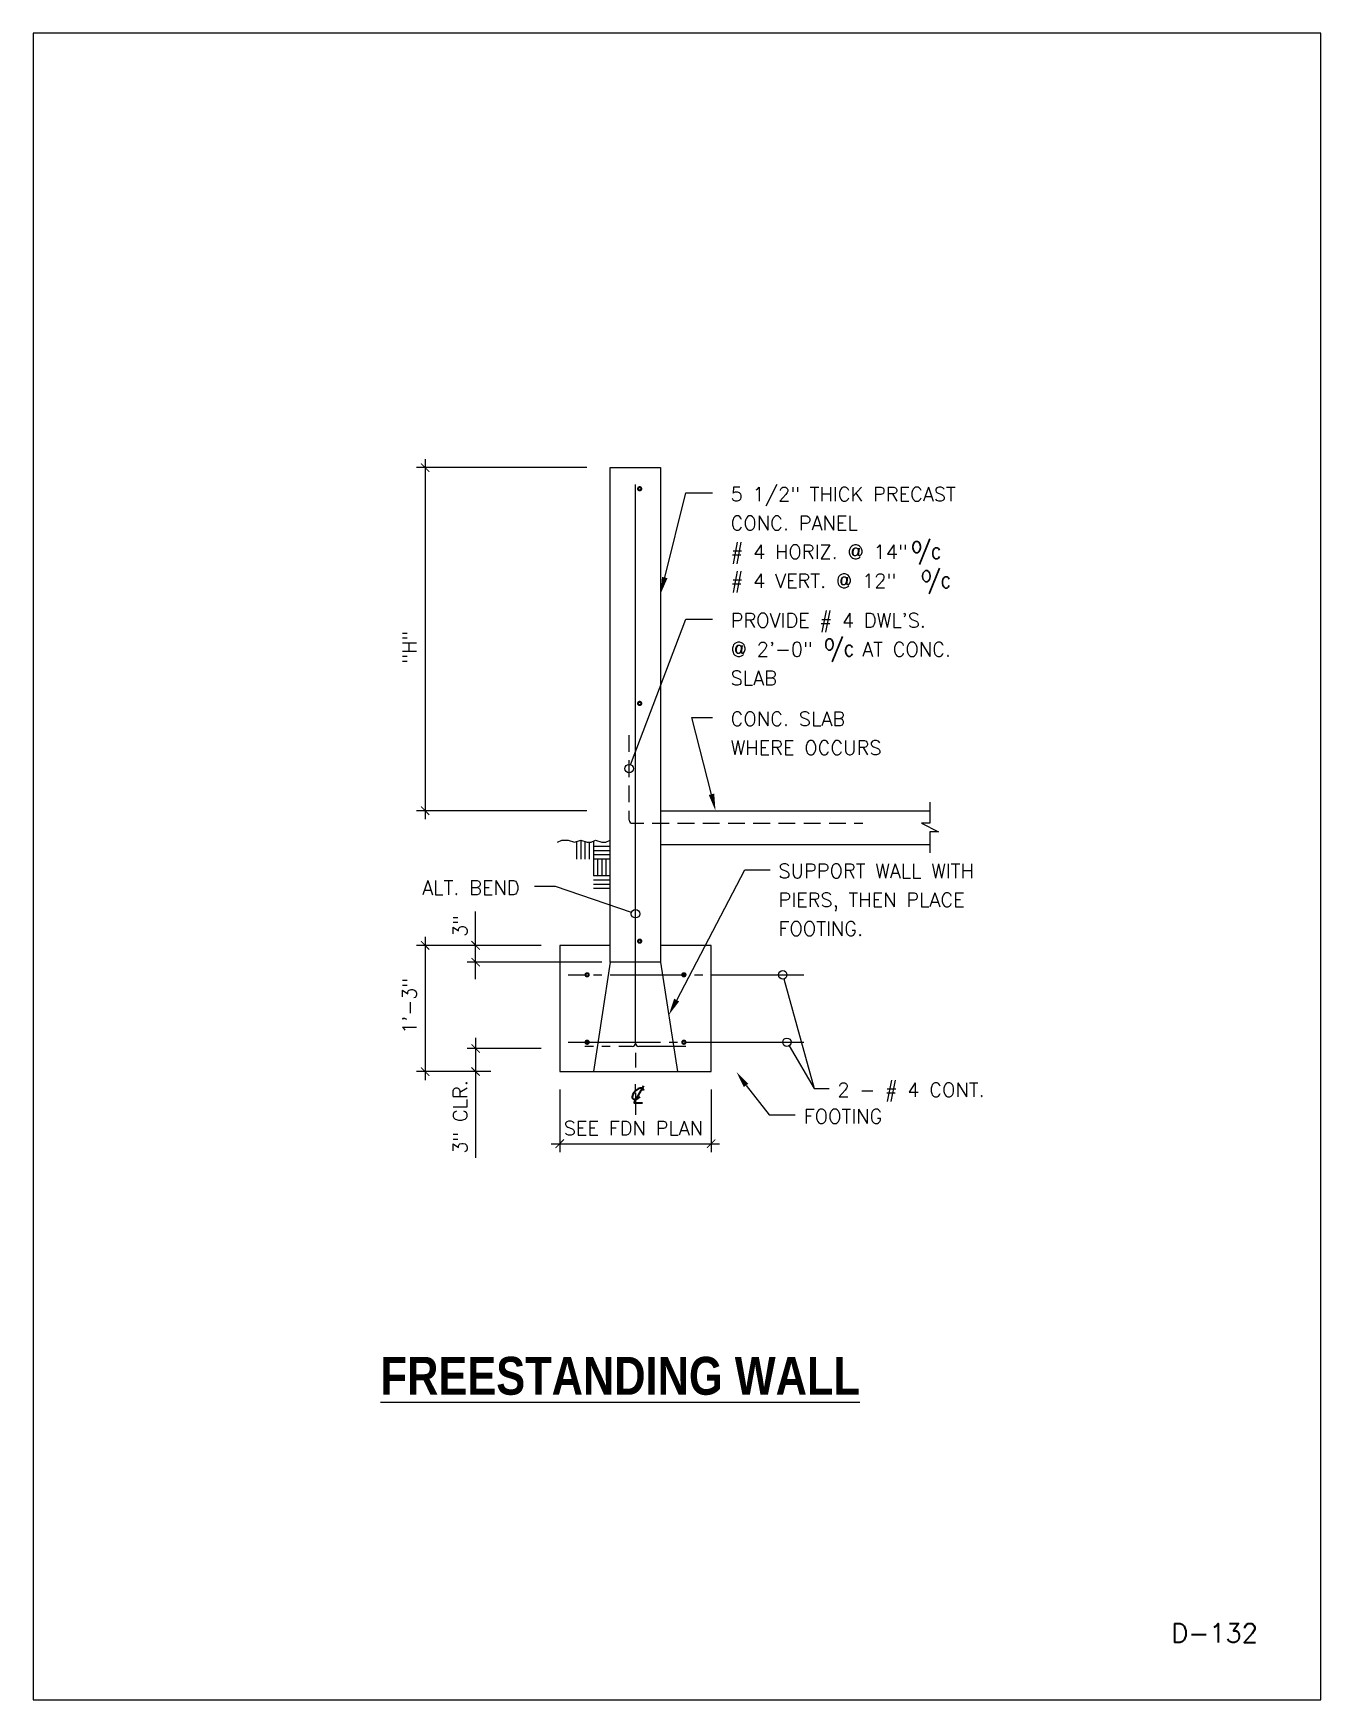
# Model space of a CAD drawing. Extents: x 0 to 8.5, y 0 to 11.
import ezdxf
from ezdxf.enums import TextEntityAlignment as Align

# ---------------------------------------------------------------- set-up
doc = ezdxf.new("R2010")
doc.units = 0
doc.header["$LTSCALE"] = 8
doc.header["$MEASUREMENT"] = 0
doc.linetypes.add('HIDDEN', pattern=[0.375, 0.25, -0.125])
doc.layers.get('0').update_dxf_attribs({"linetype": 'CONTINUOUS'})
for name, color, linetype in [('DIM', 7, 'CONTINUOUS'), ('DIMLINES', 7, 'CONTINUOUS'), ('HIDDENLINES', 1, 'HIDDEN'), ('OBJECT1', 1, 'CONTINUOUS'), ('OBJECT2', 5, 'CONTINUOUS'), ('OBJECT3', 1, 'CONTINUOUS'), ('TEXT', 1, 'CONTINUOUS')]:
    doc.layers.add(name, color=color, linetype=linetype)
doc.styles.add('SIMPLEX', font='SIMPLEX', dxfattribs={"width": 0.8, "height": 2})
doc.styles.get("Standard").update_dxf_attribs({"font": 'simplex.shx'})

# ---------------------------------------------------------------- blocks, each defined once
blk = doc.blocks.new('OC')
at = {"layer": 'TEXT', "style": 'SIMPLEX', "width": 0.8}
for s, p in [('o', (0.15, 0.75)), ('/', (1, 0)), ('c', (2.5, 0))]:
    blk.add_text(s, height=2, dxfattribs=at).set_placement(p)
blk = doc.blocks.new('CL')
at = {"layer": 'DIM', "style": 'SIMPLEX', "oblique": 30}
for s, p in [('c', (-0.91, -0.53)), ('L', (-0.55, -0.95))]:
    blk.add_text(s, height=2, dxfattribs=at).set_placement(p)

msp = doc.modelspace()

# ---------------------------------------------------------------- linework, layer by layer
at = {"linetype": 'Continuous'}
msp.add_lwpolyline([(0, 0), (8.5, 0), (8.5, 11), (0, 11)], close=True, dxfattribs=at)
at = {"layer": 'DIMLINES'}
for p, q in [((2.587, 8.189), (2.587, 5.813)), ((3.655, 8.133), (2.531, 8.133)), ((4.169, 7.408), (4.309, 7.966)), ((4.309, 7.966), (4.484, 7.966)), ((3.943, 6.172), (4.309, 7.133)), ((4.309, 7.133), (4.484, 7.133)), ((4.478, 5.976), (4.348, 6.484)), ((4.348, 6.484), (4.484, 6.484)), ((3.655, 5.868), (2.531, 5.868)), ((4.248, 4.618), (4.698, 5.479)), ((4.698, 5.479), (4.865, 5.479)), ((3.448, 5.368), (3.309, 5.368)), ((3.95, 5.197), (3.448, 5.368)), ((2.92, 4.757), (2.92, 5.202)), ((3.354, 4.979), (2.531, 4.979)), ((2.587, 5.035), (2.587, 4.09)), ((3.754, 4.868), (2.865, 4.868)), ((3.531, 4.785), (3.642, 4.785)), ((3.698, 4.785), (3.754, 4.785)), ((3.809, 4.785), (4.309, 4.785)), ((4.365, 4.785), (4.42, 4.785)), ((4.476, 4.785), (5.087, 4.785)), ((4.955, 4.758), (5.156, 4.035)), ((3.354, 4.299), (2.865, 4.299)), ((2.92, 4.368), (2.92, 3.577)), ((3.531, 4.34), (4.142, 4.34)), ((4.198, 4.34), (4.254, 4.34)), ((4.309, 4.34), (5.087, 4.34)), ((4.99, 4.316), (5.156, 4.035)), ((3.976, 4.271), (3.976, 4.174)), ((3.021, 4.146), (2.531, 4.146)), ((3.476, 4.029), (3.476, 3.615)), ((3.976, 4.024), (3.976, 4.063)), ((3.976, 4.007), (3.976, 3.86)), ((4.476, 4.029), (4.476, 3.615)), ((4.706, 4.055), (4.859, 3.86)), ((5.156, 4.035), (5.254, 4.035)), ((4.859, 3.86), (5.031, 3.86)), ((3.42, 3.67), (4.531, 3.67))]:
    msp.add_line(p, q, dxfattribs=at)
for centre in [(3.934, 6.146), (3.976, 5.188), (4.948, 4.785), (4.976, 4.34)]:
    msp.add_circle(centre, 0.0278, dxfattribs=at)
for points in [[(2.562, 8.163), (2.557, 8.158), (2.617, 8.108), (2.612, 8.103)], [(4.187, 7.403), (4.151, 7.412), (4.142, 7.3)], [(4.496, 5.981), (4.46, 5.972), (4.504, 5.868)], [(2.562, 5.898), (2.557, 5.894), (2.617, 5.843), (2.612, 5.838)], [(2.562, 5.01), (2.557, 5.005), (2.617, 4.954), (2.612, 4.949)], [(2.895, 5.01), (2.89, 5.005), (2.95, 4.954), (2.946, 4.949)], [(2.895, 4.898), (2.89, 4.894), (2.95, 4.843), (2.946, 4.838)], [(4.264, 4.609), (4.231, 4.627), (4.196, 4.52)], [(2.895, 4.329), (2.89, 4.324), (2.95, 4.273), (2.946, 4.269)], [(2.562, 4.176), (2.557, 4.171), (2.617, 4.121), (2.612, 4.116)], [(2.895, 4.176), (2.89, 4.171), (2.95, 4.121), (2.946, 4.116)], [(4.691, 4.044), (4.721, 4.066), (4.642, 4.145)], [(3.506, 3.696), (3.501, 3.701), (3.45, 3.64), (3.446, 3.645)], [(4.506, 3.696), (4.501, 3.701), (4.45, 3.64), (4.446, 3.645)]]:
    msp.add_trace(points, dxfattribs=at)
at = {"layer": 'HIDDENLINES'}
for p, q in [((4.142, 5.868), (5.92, 5.868)), ((4.142, 5.646), (5.92, 5.646)), ((3.809, 4.868), (3.698, 4.146)), ((4.142, 4.868), (4.254, 4.146))]:
    msp.add_line(p, q, dxfattribs=at)
at = {"layer": 'OBJECT1'}
for p, q in [((5.92, 5.924), (5.92, 5.785)), ((5.92, 5.785), (5.865, 5.785)), ((5.865, 5.785), (5.976, 5.729)), ((5.976, 5.729), (5.92, 5.729)), ((5.92, 5.729), (5.92, 5.59)), ((3.587, 5.664), (3.587, 5.549)), ((3.615, 5.674), (3.615, 5.549)), ((3.642, 5.664), (3.642, 5.549)), ((3.67, 5.66), (3.67, 5.549)), ((3.698, 5.667), (3.698, 5.549)), ((3.809, 5.632), (3.698, 5.632)), ((3.809, 5.604), (3.698, 5.604)), ((3.809, 5.577), (3.698, 5.577)), ((3.809, 5.549), (3.698, 5.549)), ((3.698, 5.549), (3.698, 5.438)), ((3.726, 5.549), (3.726, 5.438)), ((3.754, 5.549), (3.754, 5.438)), ((3.781, 5.549), (3.781, 5.438)), ((3.809, 5.438), (3.698, 5.438)), ((3.809, 5.41), (3.698, 5.41)), ((3.809, 5.382), (3.698, 5.382)), ((3.809, 5.354), (3.698, 5.354))]:
    msp.add_line(p, q, dxfattribs=at)
msp.add_lwpolyline([(3.462, 5.66), (3.49, 5.674), (3.531, 5.674), (3.573, 5.66), (3.615, 5.674), (3.656, 5.66), (3.684, 5.66), (3.712, 5.674), (3.754, 5.66), (3.781, 5.66), (3.809, 5.674)], dxfattribs=at)
at = {"layer": 'OBJECT2'}
for p, q in [((3.809, 8.133), (4.142, 8.133)), ((3.809, 4.868), (3.809, 8.133)), ((4.142, 8.133), (4.142, 4.868)), ((3.809, 4.979), (3.476, 4.979)), ((3.476, 4.979), (3.476, 4.146)), ((4.476, 4.979), (4.142, 4.979)), ((4.476, 4.146), (4.476, 4.979)), ((4.142, 4.868), (3.809, 4.868)), ((3.476, 4.146), (4.476, 4.146))]:
    msp.add_line(p, q, dxfattribs=at)
at = {"layer": 'OBJECT3'}
for p, q in [((3.976, 4.333), (3.976, 8.022)), ((3.934, 6.257), (3.934, 6.368)), ((3.934, 6.09), (3.934, 6.202)), ((3.934, 5.924), (3.934, 6.035)), ((3.934, 5.806), (3.934, 5.868)), ((3.955, 5.785), (4.031, 5.785)), ((4.087, 5.785), (4.198, 5.785)), ((4.254, 5.785), (4.365, 5.785)), ((4.42, 5.785), (4.531, 5.785)), ((4.587, 5.785), (4.698, 5.785)), ((4.754, 5.785), (4.865, 5.785)), ((4.92, 5.785), (5.031, 5.785)), ((5.087, 5.785), (5.198, 5.785)), ((5.254, 5.785), (5.365, 5.785)), ((5.42, 5.785), (5.476, 5.785)), ((3.642, 4.313), (3.698, 4.313)), ((3.754, 4.313), (3.809, 4.313)), ((3.865, 4.313), (3.955, 4.313)), ((3.997, 4.313), (4.309, 4.313))]:
    msp.add_line(p, q, dxfattribs=at)
at = {"layer": 'OBJECT3', "const_width": 0.0139}
for points in [[(3.993, 7.994, 1), (4.014, 7.994, 1)], [(3.993, 6.577, 1), (4.014, 6.577, 1)], [(3.993, 5.007, 1), (4.014, 5.007, 1)], [(3.646, 4.785, 1), (3.667, 4.785, 1)], [(4.285, 4.785, 1), (4.306, 4.785, 1)], [(3.646, 4.34, 1), (3.667, 4.34, 1)], [(4.285, 4.34, 1), (4.306, 4.34, 1)]]:
    msp.add_lwpolyline(points, format="xyb", close=True, dxfattribs=at)
at = {"layer": 'OBJECT3'}
for centre, start, end in [((3.955, 5.806), 180, 270), ((3.955, 4.333), 270, 0), ((3.997, 4.333), 180, 270)]:
    msp.add_arc(centre, 0.0208, start, end, dxfattribs=at)

# ---------------------------------------------------------------- block references
at = {"layer": 'DIMLINES', "xscale": 0.05555555555555555, "yscale": 0.05555555555555555, "zscale": 0.05555555555555555}
msp.add_blockref('CL', (3.976, 3.993), dxfattribs=at)
at = {"layer": 'TEXT', "xscale": 0.05555555555555555, "yscale": 0.05555555555555555, "zscale": 0.05555555555555555}
for p in [(5.788, 7.53), (5.852, 7.338), (5.212, 6.887)]:
    msp.add_blockref('OC', p, dxfattribs=at)

# ---------------------------------------------------------------- texts
at = {"linetype": 'Continuous'}
msp.add_text('D-132', height=0.125, dxfattribs=at).set_placement((8.086, 0.377), align=Align.RIGHT)
at = {"linetype": 'Continuous', "insert": (2.293, 2.263), "char_height": 0.25, "width": 4.0625, "attachment_point": 1}
msp.add_mtext('{\\fTechnicBold|b0|i0|c2|p2;\\LFREESTANDING WALL}', dxfattribs=at)
at = {"layer": 'TEXT', "style": 'SIMPLEX'}
for s, height, p in [('5 1/2" THICK PRECAST', 0.09375, (4.604, 7.911)), ('CONC. PANEL', 0.09375, (4.604, 7.72)), ('# 4 HORIZ. @ 14"', 0.09375, (4.604, 7.53)), ('# 4 VERT. @ 12"', 0.09375, (4.604, 7.339)), ("PROVIDE # 4 DWL'S.", 0.09375, (4.604, 7.078)), ('@ 2\'-0"    AT CONC.', 0.09375, (4.604, 6.887)), ('SLAB', 0.0938, (4.604, 6.697)), ('CONC. SLAB', 0.0938, (4.604, 6.428)), ('WHERE OCCURS', 0.09375, (4.604, 6.237)), ('SUPPORT WALL WITH', 0.09375, (4.92, 5.424)), ('ALT. BEND', 0.0938, (2.568, 5.313)), ('PIERS, THEN PLACE', 0.09375, (4.92, 5.233)), ('FOOTING.', 0.0938, (4.92, 5.043)), ('2 - # 4 CONT.', 0.09375, (5.309, 3.979)), ('FOOTING', 0.0938, (5.087, 3.804)), ('SEE FDN PLAN', 0.09375, (3.502, 3.726))]:
    msp.add_text(s, height=height, dxfattribs=at).set_placement(p)
for s, p in [('"H"', (2.531, 6.84)), ('3"', (2.865, 5.035)), ('1\'-3"', (2.531, 4.395)), ('3" CLR.', (2.865, 3.604))]:
    msp.add_text(s, height=0.0938, rotation=90, dxfattribs=at).set_placement(p)

doc.saveas('drawing.dxf')
